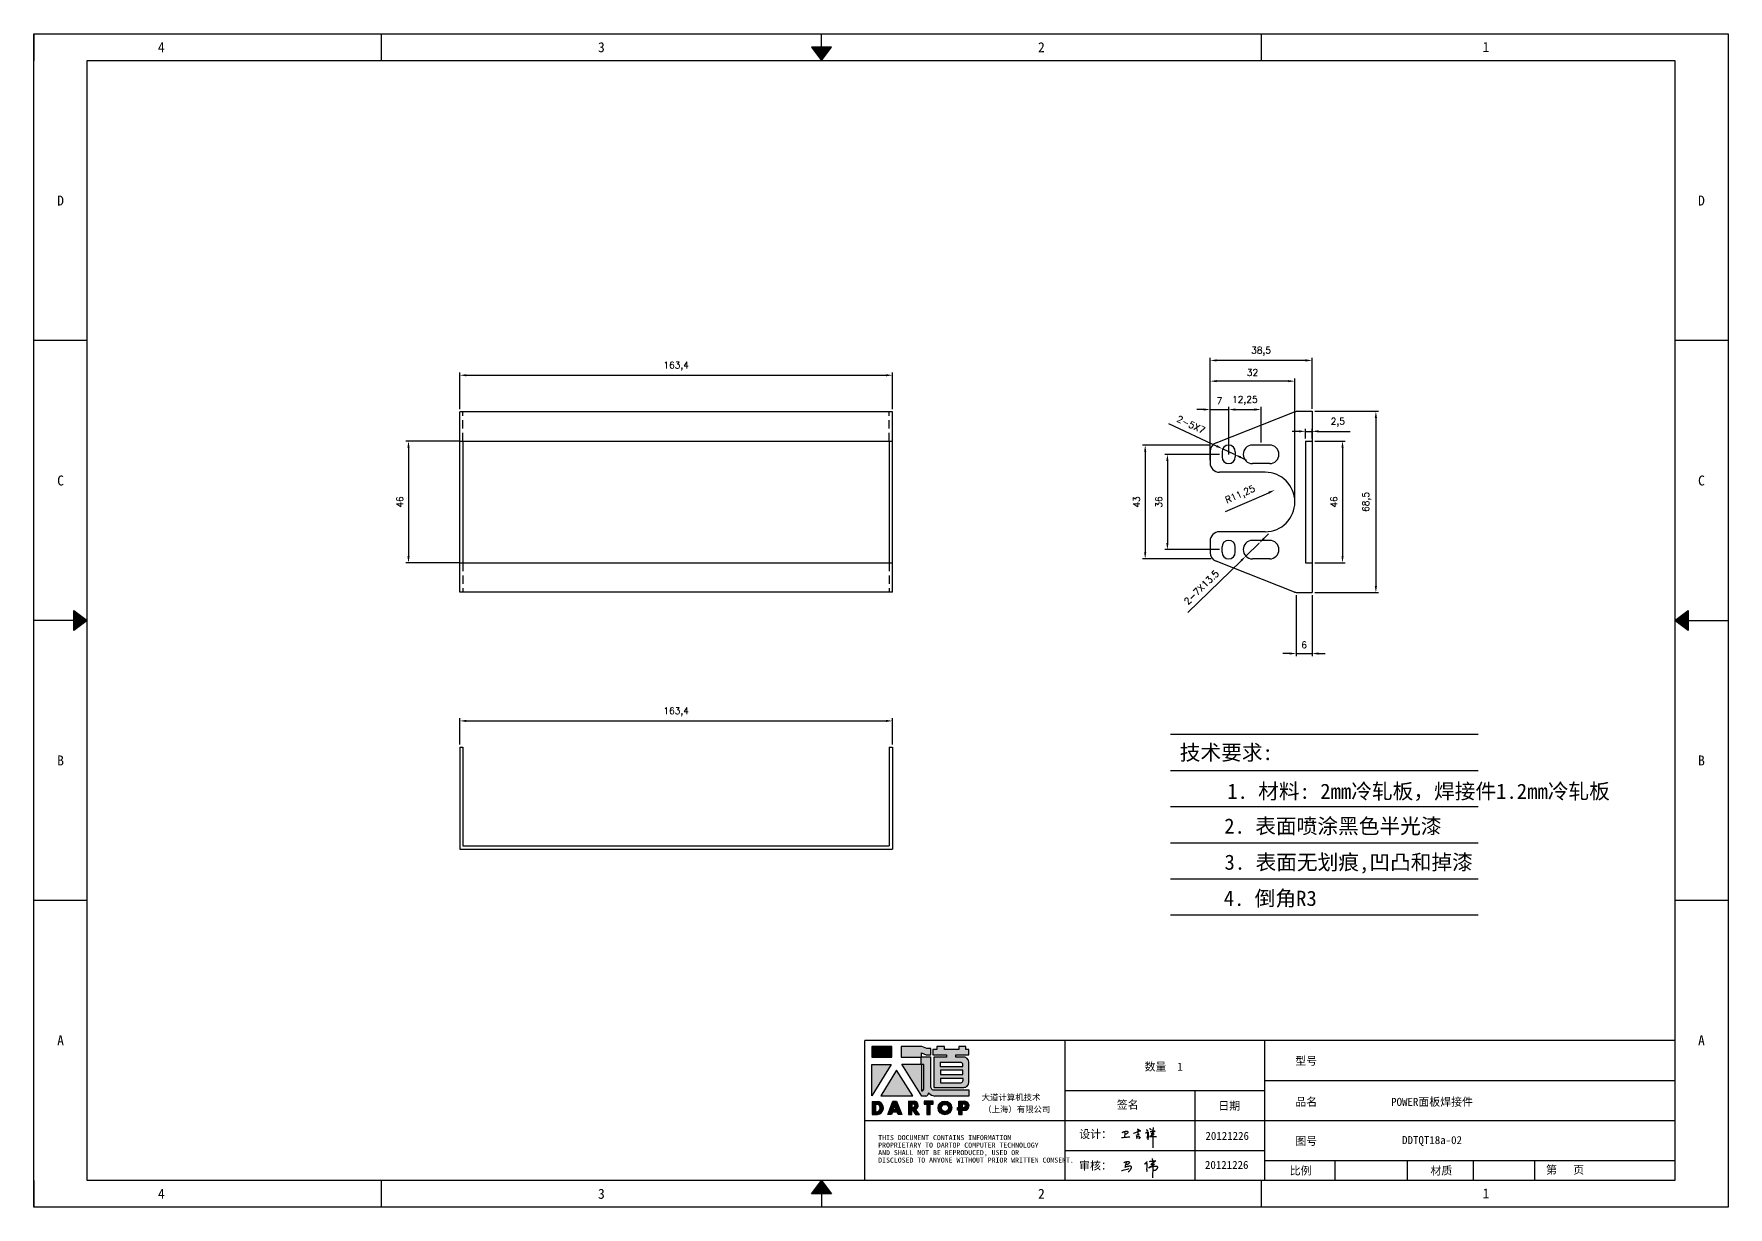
# Model space of a CAD drawing. Header units: millimetres. Extents: x 120943 to 145233, y 4425 to 40233.
# Drawn here: x 124026 to 124666, y 8527 to 8970 of the extents above; entities that cross this region are included whole.
import ezdxf
from ezdxf.enums import TextEntityAlignment as Align

# ---------------------------------------------------------------- set-up
doc = ezdxf.new("R2010")
doc.units = ezdxf.units.MM
doc.linetypes.add('DOT', pattern=[0.25, 0, -0.25])
doc.linetypes.add('HIDDEN2', pattern=[4.7625, 3.175, -1.5875])
for name, color, linetype in [('4', 7, 'Continuous'), ('hidden', 3, 'HIDDEN2'), ('print', 30, 'Continuous')]:
    doc.layers.add(name, color=color, linetype=linetype)
doc.layers.add('dim', color=2, linetype='Continuous', lineweight=9)
doc.styles.add('Dartop', font='SIMFANG.TTF')
doc.styles.add('HZ', font='SimSun.ttf')
doc.styles.add('hzHT', font='SIMHEI.TTF')
doc.styles.get("Standard").update_dxf_attribs({"font": 'txt', "bigfont": 'gbcbig.shx'})
doc.dimstyles.new('0.5small', dxfattribs={"dimtxt": 2.5, "dimasz": 2.5, "dimexe": 1, "dimexo": 1, "dimgap": 2, "dimtad": 1, "dimtxsty": 'Standard', "dimcen": 2.5, "dimadec": 0, "dimazin": 0, "dimtfac": 1, "dimtmove": 0, "dimatfit": 3, "dimfxl": 1, "dimarcsym": 0})

# ---------------------------------------------------------------- blocks, each defined once
blk = doc.blocks.new('*U326')
at = {"color": 254, "linetype": 'Continuous', "extrusion": (0, 0, -1)}
for points in [[(-17, 0.333), (-16.812, 0.25), (-17, 0.5)], [(-17, 0.333), (-17.188, 0.25), (-16.812, 0.25)], [(-17, 0.333), (-17, 0.5), (-17.188, 0.25)]]:
    blk.add_solid(points, dxfattribs=at)
blk = doc.blocks.new('*U327')
at = {"color": 254, "linetype": 'Continuous'}
for points in [[(17, 21.667), (17.188, 21.75), (16.812, 21.75)], [(17, 21.667), (16.812, 21.75), (17, 21.5)], [(17, 21.667), (17, 21.5), (17.188, 21.75)]]:
    blk.add_solid(points, dxfattribs=at)
blk = doc.blocks.new('*U324')
at = {"color": 254, "linetype": 'Continuous', "extrusion": (0, 0, -1)}
for points in [[(-0.833, 11), (-0.75, 10.812), (-0.75, 11.188)], [(-0.833, 11), (-0.75, 11.188), (-1, 11)], [(-0.833, 11), (-1, 11), (-0.75, 10.812)]]:
    blk.add_solid(points, dxfattribs=at)
blk = doc.blocks.new('dadao')
for p, q in [((48, 19.2), (44.9, 10.4)), ((44.9, 10.4), (51.2, 10.4)), ((51.2, 10.4), (48, 19.2))]:
    blk.add_line(p, q)
for points in [[(41.8, 121.6), (41.8, 143.7), (-0.4, 143.7), (-0.4, 121.6), (41.8, 121.6)], [(104.8, 122), (104.8, 130.3), (114.1, 126.3), (124.2, 126.3), (124.2, 139.6), (115.9, 139.6), (105.1, 143.9), (61.5, 143.9)], [(61.7, 144), (61.7, 121.3), (103.9, 121.3)], [(113.4, 38.7), (105.1, 38.7), (63, 106.5), (103.9, 106.5), (103.9, 120.9), (103.9, 121.3)], [(109.7, 53.6), (109.7, 106.2), (104.3, 106.2), (104.3, 50.4), (106.6, 50.4)], [(144.6, 94.4), (144.6, 84.8), (192, 84.8), (192, 94.1), (144.9, 94.1)], [(120.2, 45), (119.5, 45), (119.5, 44.6)], [(0, 28), (0, 0), (11.8, 0)], [(0.1, 28), (14, 28)], [(7.1, 21.8), (7.1, 6.1), (12, 6.1)], [(7.1, 21.8), (11.4, 21.8)], [(76.8, 28.2), (76.8, 0), (84.1, 0), (84.1, 11.1), (91.6, -0.1), (100.3, -0.1), (91.7, 11.1)], [(76.8, 28.2), (90.6, 28.2)], [(84, 22.7), (84, 15.3), (87.2, 15.3)], [(84, 22.7), (87.3, 22.7)], [(183.7, 0), (183.7, 9.6), (180.6, 9.6), (180.6, 14.9), (183.8, 14.9), (183.8, 28.1), (196.1, 28.1), (196.5, 28.1)], [(183.7, 0), (190.9, 0), (190.9, 9.6), (198.8, 9.6)], [(194.9, 22.3), (190.8, 22.3), (190.8, 15), (194.4, 15)]]:
    blk.add_lwpolyline(points)
blk.add_lwpolyline([(137.1, 144.2), (137.1, 137.9), (128.3, 137.9), (128.3, 126.5), (157.3, 126.5), (157.3, 121.5), (130.3, 121.5), (130.3, 57.5), (194.4, 57.5, 0.414214), (204.4, 67.5), (204.4, 111.3, 0.414214), (194.4, 121.3), (177.5, 121.3), (177.5, 126.3), (204.7, 126.3), (204.7, 137.7), (198.2, 137.7), (198.2, 143.9), (183.3, 143.9), (183.3, 138), (153, 138), (153, 144.2), (137.1, 144.2)], format="xyb", close=True)
for points in [[(104.8, 122), (123.4, 122), (123.4, 60, 0.414214), (131.4, 52), (204.8, 52), (204.8, 39.1), (131.7, 39.1)], [(144.3, 110.8), (144.3, 101.8), (192.3, 101.8), (192.3, 105.5, 0.414214), (187.3, 110.5), (144.3, 110.5)], [(144.6, 77), (144.6, 67.5), (187.6, 67.5, 0.414214), (192.6, 72.5), (192.6, 76.4), (144.6, 76.4)]]:
    blk.add_lwpolyline(points, format="xyb")
for points in [[(-0.3, 106.2), (40.4, 106.2), (-0.3, 39.7), (-0.3, 106.2)], [(51.7, 94.1), (18.4, 39.3), (86.2, 39.3)], [(43.8, 28.2), (51.8, 28.2), (62.6, -0.1), (55, -0.1), (53.2, 5), (42.9, 5), (41.1, 0), (33.6, 0)], [(110, 28.1), (110, 21.9), (116, 21.9), (116, -0.1), (123.2, -0.1), (123.2, 22), (129.2, 22), (129.2, 28.1), (110, 28.1)]]:
    blk.add_lwpolyline(points, close=True)
for radius in [14.5, 7.44]:
    blk.add_circle((154.2, 14.2), radius)
for centre, radius, start, end in [((99.2, 60.7), 12.6, 305.6399, 325.969), ((111.6, 46.7), 8.19, 282.9811, 347.6627), ((136, 61.7), 22.9, 226.7358, 259.3209), ((8.5, 13.9), 8.49, 294.2143, 69.7177), ((9.6, 14.2), 14.4, 278.6604, 72.3203), ((86.4, 19), 3.8, 282.527, 76.7196), ((88.6, 19.4), 8.95, 290.6073, 77.2124), ((193.7, 18.7), 3.8, 280.9891, 72.5513), ((195.7, 18.6), 9.51, 288.8959, 85.2442)]:
    blk.add_arc(centre, radius, start, end)
blk = doc.blocks.new('h')
for p, q in [((20768.1, -2360.9), (20773, -2359.1)), ((20769.5, -2366.9), (20769.8, -2370.6)), ((20769.8, -2370.6), (20770.9, -2378)), ((20770.9, -2378), (20771.5, -2370.6)), ((20772.4, -2369.3), (20774.9, -2367.8)), ((20773, -2359.1), (20784.1, -2355.2)), ((20773.3, -2331.8), (20775.3, -2338.7)), ((20789.1, -2340.9), (20773.5, -2331.9)), ((20775.3, -2338.7), (20775.6, -2351.2)), ((20775.6, -2351.2), (20775.5, -2357.3)), ((20782.2, -2369.2), (20780, -2377.1)), ((20780, -2377.1), (20788.3, -2371.3)), ((20780.1, -2366.4), (20780.8, -2366.4)), ((20781.9, -2367.4), (20782.2, -2369.2)), ((20845.7, -2343.5), (20848.4, -2353)), ((20848.9, -2370.3), (20847.9, -2424)), ((20848.4, -2353), (20848.9, -2370.3))]:
    blk.add_line(p, q)
for points in [[(20696.6, -2372.4, 0.002073), (20710.6, -2371.9, 0.016137), (20719.6, -2371.3, 0.008314), (20736.9, -2369.3)], [(20699.1, -2348.2, -0.029745), (20704.6, -2345.4, -0.046842), (20708.4, -2344.2, -0.00919), (20714.3, -2343, -0.018517), (20717.2, -2342.5, -0.037841), (20720.3, -2342.4, -0.039541), (20723.2, -2342.8, -0.149785), (20726, -2344.3, -0.204935), (20726.9, -2346.6, -0.074872), (20726.5, -2348.3, -0.061615), (20725.6, -2350.3, -0.034204), (20723.8, -2352.6, -0.045776), (20722.3, -2354.1, -0.054985), (20720.4, -2355.3, -0.036348), (20717.3, -2356.5, -0.067752), (20715.7, -2356.8, -0.043553), (20713.2, -2356.7)], [(20755, -2351.9, -0.024077), (20759.9, -2350.1, -0.013147), (20768.7, -2346.5, -0.00522), (20775.4, -2344.1, -0.018517), (20777.3, -2343.4, -0.008274), (20786.3, -2341, -0.039541), (20788.3, -2340.8, -0.079216), (20789.4, -2341, -0.204935)], [(20813.5, -2350.1, 0.007348), (20815.9, -2348.7, 0.008421), (20818, -2347.3, 0.009459), (20819.7, -2346.2, -0.016325), (20820.7, -2345.5, -0.173771), (20821.8, -2345.3, -0.085159), (20823.9, -2346, -0.125883), (20826, -2347.9, -0.160659), (20826.6, -2350.1, -0.010447), (20826.5, -2352.3, -0.008247), (20826.2, -2355.1, -0.002698), (20825.3, -2374, 0.001562), (20823.9, -2383.7, 0.016137)], [(20816.8, -2335, -0.053561), (20819.6, -2336.1, -0.075272), (20821.3, -2337.3, -0.005295), (20822.5, -2338.5, -0.009337), (20823.1, -2339.1, -0.026146), (20823.7, -2339.8, -0.016644), (20824.5, -2340.9)], [(20832.1, -2329.2, -0.053561), (20834.9, -2330.3, -0.075272), (20836.7, -2331.5, -0.005295), (20837.8, -2332.6, -0.009337), (20838.5, -2333.3, -0.026146), (20839, -2334, -0.016644), (20839.8, -2335.1)], [(20836, -2343.7, -0.02797), (20842.1, -2342.6, -0.048868), (20845.6, -2342.2, -0.00919), (20851.1, -2341.4, -0.018517), (20853.9, -2341.1, -0.037841), (20856.7, -2341.2, -0.039541), (20859.4, -2341.6, -0.018282), (20840.6, -2354.7, -0.000937)], [(20847.6, -2340.2, 0.021784), (20849.6, -2335.9, 0.028296), (20850.8, -2332.4, 0.008136), (20851.9, -2328.2, 0.028913), (20852.2, -2327, 0.08193), (20852.1, -2325.9, 0.075058), (20851.7, -2324.7, 0.275043)]]:
    blk.add_lwpolyline(points, format="xyb")
for points in [[(20711.3, -2343.5), (20711.3, -2343.5), (20711.5, -2355.8), (20710.7, -2368), (20710.6, -2371.9)], [(20821.5, -2350.6), (20822.4, -2359.2), (20822.2, -2364.9), (20821.7, -2369), (20821.3, -2376.3), (20823.6, -2368.5), (20827.2, -2366.3), (20829.5, -2366.3)], [(20840.6, -2354.7), (20850, -2354.7), (20855, -2354.3), (20845.9, -2361.1), (20840.5, -2364), (20833, -2367.5), (20863.2, -2367.4), (20865.9, -2367.3)]]:
    blk.add_lwpolyline(points)
for centre, radius, start, end in [((20773.7, -2371.2), 2.3, 121.9907, 163.60158), ((20787.5, -2406), 40.3, 100.61827, 108.24823), ((20780.8, -2367.6), 1.15, 9.4675, 90)]:
    blk.add_arc(centre, radius, start, end)
blk = doc.blocks.new('*U325')
at = {"color": 254, "linetype": 'Continuous', "extrusion": (0, 0, -1)}
for points in [[(-33.167, 11), (-33, 11), (-33.25, 11.188)], [(-33.167, 11), (-33.25, 11.188), (-33.25, 10.812)], [(-33.167, 11), (-33.25, 10.812), (-33, 11)]]:
    blk.add_solid(points, dxfattribs=at)
blk = doc.blocks.new('*D435')
at = {"layer": 'Defpoints', "color": 0}
for p in [(124470.5, 8846.91), (124509, 8827.68), (124470.5, 8812.55)]:
    blk.add_point(p, dxfattribs=at)
at = {"layer": 'dim', "color": 0, "lineweight": -2}
for p, q in [((124470.5, 8813.55), (124470.5, 8847.91)), ((124506.5, 8846.91), (124473, 8846.91)), ((124509, 8828.68), (124509, 8847.91))]:
    blk.add_line(p, q, dxfattribs=at)
at = {"layer": 'dim', "color": 0}
for points in [[(124473, 8847.32), (124473, 8846.49), (124470.5, 8846.91)], [(124506.5, 8847.32), (124506.5, 8846.49), (124509, 8846.91)]]:
    blk.add_solid(points, dxfattribs=at)
at = {"layer": 'dim', "color": 0, "insert": (124489.75, 8850.37), "char_height": 2.5, "attachment_point": 5}
blk.add_mtext('38,5', dxfattribs=at)
blk = doc.blocks.new('*D436')
at = {"layer": 'Defpoints', "color": 0}
for p in [(124509, 8827.68), (124509, 8759.18), (124533.1, 8759.18)]:
    blk.add_point(p, dxfattribs=at)
at = {"layer": 'dim', "color": 0, "lineweight": -2}
for p, q in [((124510, 8827.68), (124534.1, 8827.68)), ((124533.1, 8825.18), (124533.1, 8761.68)), ((124510, 8759.18), (124534.1, 8759.18))]:
    blk.add_line(p, q, dxfattribs=at)
at = {"layer": 'dim', "color": 0}
for points in [[(124532.68, 8825.18), (124533.51, 8825.18), (124533.1, 8827.68)], [(124532.68, 8761.68), (124533.51, 8761.68), (124533.1, 8759.18)]]:
    blk.add_solid(points, dxfattribs=at)
at = {"layer": 'dim', "color": 0, "insert": (124529.64, 8793.43), "char_height": 2.5, "attachment_point": 5, "rotation": 90}
blk.add_mtext('68,5', dxfattribs=at)
blk = doc.blocks.new('*D332')
at = {"layer": 'Defpoints', "color": 0}
for p in [(124503, 8759.24), (124509, 8759.18), (124509, 8736.18)]:
    blk.add_point(p, dxfattribs=at)
at = {"layer": 'dim', "color": 0, "lineweight": -2}
for p, q in [((124503, 8758.24), (124503, 8735.18)), ((124509, 8758.18), (124509, 8735.18)), ((124500.5, 8736.18), (124498, 8736.18)), ((124503, 8736.18), (124509, 8736.18)), ((124511.5, 8736.18), (124514, 8736.18))]:
    blk.add_line(p, q, dxfattribs=at)
at = {"layer": 'dim', "color": 0}
for points in [[(124500.5, 8736.6), (124500.5, 8735.77), (124503, 8736.18)], [(124511.5, 8736.6), (124511.5, 8735.77), (124509, 8736.18)]]:
    blk.add_solid(points, dxfattribs=at)
at = {"layer": 'dim', "color": 0, "insert": (124506, 8739.43), "char_height": 2.5, "attachment_point": 5}
blk.add_mtext('6', dxfattribs=at)
blk = doc.blocks.new('*D349')
at = {"layer": 'Defpoints', "color": 0}
for p in [(124509, 8820.12), (124506.5, 8816.43), (124509, 8816.43)]:
    blk.add_point(p, dxfattribs=at)
at = {"layer": 'dim', "color": 0, "lineweight": -2}
for p, q in [((124504, 8820.12), (124501.5, 8820.12)), ((124506.5, 8817.43), (124506.5, 8821.12)), ((124506.5, 8820.12), (124509, 8820.12)), ((124509, 8817.43), (124509, 8821.12)), ((124511.5, 8820.12), (124523.42, 8820.12))]:
    blk.add_line(p, q, dxfattribs=at)
at = {"layer": 'dim', "color": 0}
for points in [[(124504, 8820.53), (124504, 8819.7), (124506.5, 8820.12)], [(124511.5, 8820.53), (124511.5, 8819.7), (124509, 8820.12)]]:
    blk.add_solid(points, dxfattribs=at)
at = {"layer": 'dim', "color": 0, "insert": (124518.71, 8823.57), "char_height": 2.5, "attachment_point": 5}
blk.add_mtext('2,5', dxfattribs=at)
blk = doc.blocks.new('*D350')
at = {"layer": 'Defpoints', "color": 0}
for p in [(124509, 8816.43), (124509, 8770.43), (124520.51, 8770.43)]:
    blk.add_point(p, dxfattribs=at)
at = {"layer": 'dim', "color": 0, "lineweight": -2}
for p, q in [((124510, 8816.43), (124521.51, 8816.43)), ((124520.51, 8813.93), (124520.51, 8772.93)), ((124510, 8770.43), (124521.51, 8770.43))]:
    blk.add_line(p, q, dxfattribs=at)
at = {"layer": 'dim', "color": 0}
for points in [[(124520.09, 8813.93), (124520.92, 8813.93), (124520.51, 8816.43)], [(124520.09, 8772.93), (124520.92, 8772.93), (124520.51, 8770.43)]]:
    blk.add_solid(points, dxfattribs=at)
at = {"layer": 'dim', "color": 0, "insert": (124517.26, 8793.43), "char_height": 2.5, "attachment_point": 5, "rotation": 90}
blk.add_mtext('46', dxfattribs=at)
blk = doc.blocks.new('*D351')
at = {"layer": 'Defpoints', "color": 0}
for p in [(124470.5, 8839.07), (124470.5, 8808.18), (124502.5, 8793.43)]:
    blk.add_point(p, dxfattribs=at)
at = {"layer": 'dim', "color": 0, "lineweight": -2}
for p, q in [((124470.5, 8809.18), (124470.5, 8840.07)), ((124500, 8839.07), (124473, 8839.07)), ((124502.5, 8794.43), (124502.5, 8840.07))]:
    blk.add_line(p, q, dxfattribs=at)
at = {"layer": 'dim', "color": 0}
for points in [[(124473, 8839.49), (124473, 8838.66), (124470.5, 8839.07)], [(124500, 8839.49), (124500, 8838.66), (124502.5, 8839.07)]]:
    blk.add_solid(points, dxfattribs=at)
at = {"layer": 'dim', "color": 0, "insert": (124486.5, 8842.32), "char_height": 2.5, "attachment_point": 5}
blk.add_mtext('32', dxfattribs=at)
blk = doc.blocks.new('*D333')
at = {"layer": 'Defpoints', "color": 0}
for p in [(124484.59, 8793.43), (124494.9, 8797.94)]:
    blk.add_point(p, dxfattribs=at)
at = {"layer": 'dim', "color": 0, "lineweight": -2}
blk.add_line((124476.34, 8789.83), (124492.61, 8796.94), dxfattribs=at)
at = {"layer": 'dim', "color": 0}
blk.add_solid([(124492.44, 8797.32), (124492.77, 8796.55), (124494.9, 8797.94)], dxfattribs=at)
at = {"layer": 'dim', "color": 0, "insert": (124481.95, 8796.05), "char_height": 2.5, "attachment_point": 5, "rotation": 23.61046}
blk.add_mtext('R11,25', dxfattribs=at)
blk = doc.blocks.new('*D352')
at = {"layer": 'Defpoints', "color": 0}
for p in [(124475, 8811.43), (124454.36, 8775.43), (124475, 8775.43)]:
    blk.add_point(p, dxfattribs=at)
at = {"layer": 'dim', "color": 0, "lineweight": -2}
for p, q in [((124474, 8811.43), (124453.36, 8811.43)), ((124454.36, 8808.93), (124454.36, 8777.93)), ((124474, 8775.43), (124453.36, 8775.43))]:
    blk.add_line(p, q, dxfattribs=at)
at = {"layer": 'dim', "color": 0}
for points in [[(124453.94, 8808.93), (124454.77, 8808.93), (124454.36, 8811.43)], [(124453.94, 8777.93), (124454.77, 8777.93), (124454.36, 8775.43)]]:
    blk.add_solid(points, dxfattribs=at)
at = {"layer": 'dim', "color": 0, "insert": (124451.11, 8793.43), "char_height": 2.5, "attachment_point": 5, "rotation": 90}
blk.add_mtext('36', dxfattribs=at)
blk = doc.blocks.new('*D353')
at = {"layer": 'Defpoints', "color": 0}
for p in [(124477.5, 8828.35), (124470.5, 8812.55), (124477.5, 8810.43)]:
    blk.add_point(p, dxfattribs=at)
at = {"layer": 'dim', "color": 0, "lineweight": -2}
for p, q in [((124468, 8828.35), (124465.5, 8828.35)), ((124470.5, 8813.55), (124470.5, 8829.35)), ((124470.5, 8828.35), (124477.5, 8828.35)), ((124477.5, 8811.43), (124477.5, 8829.35)), ((124480, 8828.35), (124482.5, 8828.35))]:
    blk.add_line(p, q, dxfattribs=at)
at = {"layer": 'dim', "color": 0}
for points in [[(124468, 8828.77), (124468, 8827.94), (124470.5, 8828.35)], [(124480, 8828.77), (124480, 8827.94), (124477.5, 8828.35)]]:
    blk.add_solid(points, dxfattribs=at)
at = {"layer": 'dim', "color": 0, "insert": (124474, 8831.6), "char_height": 2.5, "attachment_point": 5}
blk.add_mtext('7', dxfattribs=at)
blk = doc.blocks.new('*D354')
at = {"layer": 'Defpoints', "color": 0}
for p in [(124489.75, 8828.35), (124477.5, 8811.43), (124489.75, 8814.93)]:
    blk.add_point(p, dxfattribs=at)
at = {"layer": 'dim', "color": 0, "lineweight": -2}
for p, q in [((124477.5, 8812.43), (124477.5, 8829.35)), ((124480, 8828.35), (124487.25, 8828.35)), ((124489.75, 8815.93), (124489.75, 8829.35))]:
    blk.add_line(p, q, dxfattribs=at)
at = {"layer": 'dim', "color": 0}
for points in [[(124480, 8828.77), (124480, 8827.94), (124477.5, 8828.35)], [(124487.25, 8828.77), (124487.25, 8827.94), (124489.75, 8828.35)]]:
    blk.add_solid(points, dxfattribs=at)
at = {"layer": 'dim', "color": 0, "insert": (124483.62, 8831.81), "char_height": 2.5, "attachment_point": 5}
blk.add_mtext('12,25', dxfattribs=at)
blk = doc.blocks.new('*D334')
at = {"layer": 'Defpoints', "color": 0}
for p in [(124471.11, 8814.93), (124445.98, 8771.93), (124471.94, 8771.93)]:
    blk.add_point(p, dxfattribs=at)
at = {"layer": 'dim', "color": 0, "lineweight": -2}
for p, q in [((124470.11, 8814.93), (124444.98, 8814.93)), ((124445.98, 8812.43), (124445.98, 8774.43)), ((124470.94, 8771.93), (124444.98, 8771.93))]:
    blk.add_line(p, q, dxfattribs=at)
at = {"layer": 'dim', "color": 0}
for points in [[(124445.56, 8812.43), (124446.39, 8812.43), (124445.98, 8814.93)], [(124445.56, 8774.43), (124446.39, 8774.43), (124445.98, 8771.93)]]:
    blk.add_solid(points, dxfattribs=at)
at = {"layer": 'dim', "color": 0, "insert": (124442.73, 8793.43), "char_height": 2.5, "attachment_point": 5, "rotation": 90}
blk.add_mtext('43', dxfattribs=at)
blk = doc.blocks.new('*D355')
at = {"layer": 'Defpoints', "color": 0}
for p in [(124475.23, 8813.49), (124479.76, 8811.37)]:
    blk.add_point(p, dxfattribs=at)
at = {"layer": 'dim', "color": 0, "lineweight": -2}
for p, q in [((124454.81, 8823.02), (124472.97, 8814.55)), ((124479.76, 8811.37), (124475.23, 8813.49)), ((124482.03, 8810.32), (124484.29, 8809.26))]:
    blk.add_line(p, q, dxfattribs=at)
at = {"layer": 'dim', "color": 0}
for points in [[(124473.14, 8814.92), (124472.79, 8814.17), (124475.23, 8813.49)], [(124482.21, 8810.69), (124481.85, 8809.94), (124479.76, 8811.37)]]:
    blk.add_solid(points, dxfattribs=at)
at = {"layer": 'dim', "color": 0, "insert": (124463.28, 8822.66), "char_height": 2.5, "attachment_point": 5, "rotation": 334.97465}
blk.add_mtext('2-5X7', dxfattribs=at)
blk = doc.blocks.new('*D356')
at = {"layer": 'Defpoints', "color": 0}
for p in [(124483.99, 8772.99), (124489.01, 8777.87)]:
    blk.add_point(p, dxfattribs=at)
at = {"layer": 'dim', "color": 0, "lineweight": -2}
for p, q in [((124490.8, 8779.62), (124492.59, 8781.36)), ((124489.01, 8777.87), (124483.99, 8772.99)), ((124462.08, 8751.64), (124482.2, 8771.25))]:
    blk.add_line(p, q, dxfattribs=at)
at = {"layer": 'dim', "color": 0}
for points in [[(124490.51, 8779.92), (124491.09, 8779.32), (124489.01, 8777.87)], [(124481.91, 8771.54), (124482.49, 8770.95), (124483.99, 8772.99)]]:
    blk.add_solid(points, dxfattribs=at)
at = {"layer": 'dim', "color": 0, "insert": (124467.21, 8761.18), "char_height": 2.5, "attachment_point": 5, "rotation": 44.25084}
blk.add_mtext('2-7X13.5', dxfattribs=at)
blk = doc.blocks.new('*D357')
at = {"layer": 'Defpoints', "color": 0}
for p in [(124350.52, 8710.74), (124187.12, 8700.83), (124350.52, 8700.83)]:
    blk.add_point(p, dxfattribs=at)
at = {"layer": 'dim', "color": 0, "lineweight": -2}
for p, q in [((124187.12, 8701.83), (124187.12, 8711.74)), ((124189.62, 8710.74), (124348.02, 8710.74)), ((124350.52, 8701.83), (124350.52, 8711.74))]:
    blk.add_line(p, q, dxfattribs=at)
at = {"layer": 'dim', "color": 0}
for points in [[(124189.62, 8711.16), (124189.62, 8710.32), (124187.12, 8710.74)], [(124348.02, 8711.16), (124348.02, 8710.32), (124350.52, 8710.74)]]:
    blk.add_solid(points, dxfattribs=at)
at = {"layer": 'dim', "color": 0, "insert": (124268.82, 8714.2), "char_height": 2.5, "attachment_point": 5}
blk.add_mtext('163,4', dxfattribs=at)
blk = doc.blocks.new('*D358')
at = {"layer": 'Defpoints', "color": 0}
for p in [(124188.32, 8816.43), (124167.74, 8770.43), (124188.32, 8770.43)]:
    blk.add_point(p, dxfattribs=at)
at = {"layer": 'dim', "color": 0, "lineweight": -2}
for p, q in [((124187.32, 8816.43), (124166.74, 8816.43)), ((124167.74, 8813.93), (124167.74, 8772.93)), ((124187.32, 8770.43), (124166.74, 8770.43))]:
    blk.add_line(p, q, dxfattribs=at)
at = {"layer": 'dim', "color": 0}
for points in [[(124167.32, 8813.93), (124168.16, 8813.93), (124167.74, 8816.43)], [(124167.32, 8772.93), (124168.16, 8772.93), (124167.74, 8770.43)]]:
    blk.add_solid(points, dxfattribs=at)
at = {"layer": 'dim', "color": 0, "insert": (124164.49, 8793.43), "char_height": 2.5, "attachment_point": 5, "rotation": 90}
blk.add_mtext('46', dxfattribs=at)
blk = doc.blocks.new('*D359')
at = {"layer": 'Defpoints', "color": 0}
for p in [(124350.52, 8841.31), (124187.12, 8827.44), (124350.52, 8827.44)]:
    blk.add_point(p, dxfattribs=at)
at = {"layer": 'dim', "color": 0, "lineweight": -2}
for p, q in [((124187.12, 8828.44), (124187.12, 8842.31)), ((124189.62, 8841.31), (124348.02, 8841.31)), ((124350.52, 8828.44), (124350.52, 8842.31))]:
    blk.add_line(p, q, dxfattribs=at)
at = {"layer": 'dim', "color": 0}
for points in [[(124189.62, 8841.72), (124189.62, 8840.89), (124187.12, 8841.31)], [(124348.02, 8841.72), (124348.02, 8840.89), (124350.52, 8841.31)]]:
    blk.add_solid(points, dxfattribs=at)
at = {"layer": 'dim', "color": 0, "insert": (124268.82, 8844.77), "char_height": 2.5, "attachment_point": 5}
blk.add_mtext('163,4', dxfattribs=at)

msp = doc.modelspace()

# ---------------------------------------------------------------- hatches: boundary and pattern name
for points in [[(124350.286, 8587.693), (124342.752, 8587.693), (124342.752, 8583.757), (124350.286, 8583.757)], [(124350.044, 8581.003), (124342.773, 8581.003), (124342.773, 8569.132)], [(124352.059, 8578.849), (124346.115, 8569.053), (124358.218, 8569.053)], [(124365.903, 8567.048), (124362.464, 8567.048), (124362.464, 8565.957), (124363.537, 8565.957), (124363.537, 8562.025), (124364.822, 8562.025), (124364.822, 8565.959), (124365.903, 8565.959)]]:
    msp.add_hatch(color=0).paths.add_polyline_path(points)
h = msp.add_hatch(color=0)
h.paths.add_polyline_path([(124361.545, 8585.301), (124363.207, 8584.583), (124365.005, 8584.583), (124365.005, 8586.962), (124363.522, 8586.962), (124361.59, 8587.725), (124353.846, 8587.725), (124353.846, 8583.701), (124361.38, 8583.701), (124361.38, 8583.62), (124361.38, 8581.048), (124354.074, 8581.048), (124361.589, 8568.954), (124363.077, 8568.954, 0.2793748), (124364.163, 8570.011), (124364.163, 8570.066), (124364.295, 8570.066, 0.1431454), (124366.343, 8569.024), (124379.402, 8569.024), (124379.402, 8571.317), (124366.288, 8571.317, -0.4142136), (124364.859, 8572.746), (124364.859, 8583.828), (124361.545, 8583.828)])
h.paths.add_polyline_path([(124361.456, 8580.997), (124362.414, 8580.997), (124362.414, 8571.61, -0.0889357), (124361.859, 8571.039), (124361.453, 8571.039)], flags=16)
h = msp.add_hatch(color=0)
h.paths.add_polyline_path([(124379.379, 8586.629), (124378.217, 8586.629), (124378.217, 8587.734), (124375.562, 8587.734), (124375.562, 8586.684), (124370.14, 8586.684), (124370.14, 8587.789), (124367.3, 8587.789), (124367.3, 8586.664), (124365.731, 8586.664), (124365.731, 8584.626), (124370.909, 8584.626), (124370.909, 8583.725), (124366.084, 8583.725), (124366.084, 8572.315), (124377.538, 8572.315, 0.4142136), (124379.324, 8574.1), (124379.324, 8581.914, 0.4142136), (124377.538, 8583.7), (124374.511, 8583.7), (124374.511, 8584.584), (124379.379, 8584.584)])
h.paths.add_polyline_path([(124376.274, 8581.765, -0.4142136), (124377.166, 8580.873), (124377.166, 8580.218), (124368.591, 8580.218), (124368.591, 8581.765)], flags=16)
h.paths.add_polyline_path([(124377.111, 8578.836), (124377.111, 8577.178), (124368.646, 8577.178), (124368.646, 8578.836)], flags=16)
h.paths.add_polyline_path([(124377.221, 8575.686), (124377.221, 8574.976, -0.4142136), (124376.329, 8574.083), (124368.646, 8574.083), (124368.646, 8575.686)], flags=16)
h = msp.add_hatch(color=0)
h.paths.add_polyline_path([(124345.32, 8567.03), (124342.826, 8567.03), (124342.826, 8562.039), (124344.927, 8562.039, 0.7930159)])
h.paths.add_polyline_path([(124344.964, 8563.132), (124344.092, 8563.132), (124344.092, 8565.937), (124344.868, 8565.937, -0.6713609)], flags=16)
h = msp.add_hatch(color=0)
h.paths.add_polyline_path([(124352.078, 8567.071), (124350.654, 8567.071), (124348.824, 8562.034), (124350.172, 8562.034), (124350.489, 8562.927), (124352.316, 8562.927), (124352.64, 8562.023), (124354, 8562.023)])
h.paths.add_polyline_path([(124351.967, 8563.889), (124350.835, 8563.889), (124351.391, 8565.472)], flags=16)
h = msp.add_hatch(color=0)
h.paths.add_polyline_path([(124358.997, 8567.068), (124356.544, 8567.068), (124356.544, 8562.031), (124357.84, 8562.031), (124357.84, 8564.028), (124359.173, 8562.013), (124360.74, 8562.013), (124359.206, 8564.015, 0.7440549)])
h.paths.add_polyline_path([(124357.829, 8564.773), (124357.829, 8566.096), (124358.408, 8566.096, -0.796809), (124358.399, 8564.773)], flags=16)
h = msp.add_hatch(color=0)
h.paths.add_polyline_path([(124367.773, 8564.568, 1), (124372.945, 8564.568, 1)])
h.paths.add_polyline_path([(124371.687, 8564.568, -1), (124369.03, 8564.568, -1)], flags=16)
h = msp.add_hatch(color=0)
h.paths.add_polyline_path([(124377.905, 8567.056), (124377.831, 8567.056), (124375.644, 8567.056), (124375.644, 8564.705), (124375.063, 8564.705), (124375.063, 8563.751), (124375.634, 8563.751), (124375.634, 8562.04), (124376.911, 8562.04), (124376.911, 8563.758), (124378.314, 8563.758, 0.8123038)])
h.paths.add_polyline_path([(124376.892, 8564.712), (124376.892, 8566.027), (124377.619, 8566.027, -0.7782134), (124377.544, 8564.712)], flags=16)

# ---------------------------------------------------------------- linework, layer by layer
at = {"color": 0, "linetype": 'DOT'}
for p, q in [((124026.262, 8970.251), (124656.055, 8970.251)), ((124026.262, 8537.154), (124026.262, 8960.179)), ((124656.055, 8527.082), (124026.262, 8527.082))]:
    msp.add_line(p, q, dxfattribs=at)
at = {"color": 0}
for p, q in [((124026.262, 8970.251), (124026.262, 8960.179)), ((124157.49, 8960.179), (124157.49, 8970.251)), ((124323.679, 8965.215), (124323.679, 8970.251)), ((124489.867, 8960.179), (124489.867, 8970.251)), ((124046.406, 8537.154), (124046.406, 8960.179)), ((124046.406, 8960.179), (124645.983, 8960.179)), ((124645.983, 8960.179), (124645.983, 8537.154)), ((124046.406, 8854.423), (124026.262, 8854.423)), ((124666.127, 8854.423), (124645.983, 8854.423)), ((124041.37, 8748.666), (124026.262, 8748.666)), ((124651.019, 8748.666), (124666.127, 8748.666)), ((124046.406, 8642.91), (124026.262, 8642.91)), ((124666.127, 8642.91), (124645.983, 8642.91)), ((124645.983, 8590.032), (124340.046, 8590.032)), ((124340.046, 8537.154), (124340.046, 8590.032)), ((124415.586, 8590.032), (124415.586, 8537.154)), ((124491.126, 8537.154), (124491.126, 8590.032)), ((124491.126, 8574.924), (124645.983, 8574.924)), ((124415.586, 8571.147), (124491.126, 8571.147)), ((124464.687, 8571.147), (124464.687, 8537.154)), ((124340.046, 8559.816), (124415.586, 8559.816)), ((124415.586, 8559.816), (124645.983, 8559.816)), ((124415.586, 8548.485), (124491.126, 8548.485)), ((124491.126, 8544.708), (124645.983, 8544.708)), ((124517.703, 8537.154), (124517.703, 8544.708)), ((124545.092, 8537.154), (124545.092, 8544.708)), ((124569.991, 8537.154), (124569.991, 8544.708)), ((124593.105, 8537.154), (124593.105, 8544.708)), ((124026.262, 8537.154), (124026.262, 8527.082)), ((124645.983, 8537.154), (124046.406, 8537.154)), ((124157.49, 8527.082), (124157.49, 8537.154)), ((124489.867, 8527.082), (124489.867, 8537.154)), ((124323.679, 8532.118), (124323.679, 8527.082))]:
    msp.add_line(p, q, dxfattribs=at)
for p, q in [((124350.52, 8827.44), (124187.12, 8827.44)), ((124187.12, 8759.424), (124187.12, 8827.44)), ((124350.52, 8759.424), (124350.52, 8827.44)), ((124472.721, 8815.804), (124502.383, 8827.44)), ((124503.661, 8827.682), (124508.999, 8827.682)), ((124508.999, 8827.682), (124508.999, 8759.182)), ((124187.12, 8816.432), (124350.52, 8816.432)), ((124188.32, 8816.432), (124188.32, 8770.432)), ((124349.32, 8816.432), (124349.32, 8770.432)), ((124470.499, 8812.545), (124470.499, 8808.182)), ((124474.999, 8812.432), (124474.999, 8810.432)), ((124479.999, 8812.432), (124479.999, 8810.432)), ((124492.999, 8814.932), (124486.499, 8814.932)), ((124506.499, 8816.432), (124506.499, 8770.432)), ((124506.499, 8816.432), (124508.999, 8816.432)), ((124491.249, 8804.682), (124473.999, 8804.682)), ((124492.999, 8807.932), (124486.499, 8807.932)), ((124491.249, 8782.182), (124473.999, 8782.182)), ((124470.499, 8778.682), (124470.499, 8774.319)), ((124474.999, 8774.432), (124474.999, 8776.432)), ((124479.999, 8774.432), (124479.999, 8776.432)), ((124492.999, 8778.932), (124486.499, 8778.932)), ((124187.12, 8770.432), (124350.52, 8770.432)), ((124502.383, 8759.424), (124472.721, 8771.06)), ((124492.999, 8771.932), (124486.499, 8771.932)), ((124506.499, 8770.432), (124508.999, 8770.432)), ((124350.52, 8759.424), (124187.12, 8759.424)), ((124503.661, 8759.182), (124508.999, 8759.182)), ((124187.12, 8700.829), (124188.32, 8700.829)), ((124187.12, 8700.829), (124187.12, 8662.329)), ((124188.32, 8700.829), (124188.32, 8663.529)), ((124349.32, 8700.829), (124350.52, 8700.829)), ((124349.32, 8700.829), (124349.32, 8663.529)), ((124350.52, 8700.829), (124350.52, 8662.329)), ((124187.12, 8662.329), (124350.52, 8662.329)), ((124188.32, 8663.529), (124349.32, 8663.529)), ((124448.027, 8542.321), (124447.285, 8541.919)), ((124448.561, 8542.606), (124448.027, 8542.321)), ((124448.058, 8543.207), (124449.001, 8543.207)), ((124449.505, 8543.253), (124448.561, 8542.606)), ((124448.595, 8545.447), (124448.812, 8543.636)), ((124448.847, 8542.3), (124448.767, 8538.14)), ((124448.812, 8543.636), (124448.847, 8542.3)), ((124449.001, 8543.207), (124449.505, 8543.253))]:
    msp.add_line(p, q)
for points in [[(124323.679, 8960.179), (124327.456, 8965.215), (124319.902, 8965.215), (124323.679, 8960.179)], [(124046.406, 8748.666), (124041.37, 8744.889), (124041.37, 8752.443), (124046.406, 8748.666)], [(124645.983, 8748.666), (124651.019, 8752.443), (124651.019, 8744.889), (124645.983, 8748.666)], [(124323.679, 8537.154), (124327.456, 8532.118), (124319.902, 8532.118), (124323.679, 8537.154)]]:
    msp.add_lwpolyline(points, close=True, dxfattribs=at)
for points in [[(124437.851, 8543.86, -0.029745), (124438.283, 8544.076, -0.0468422), (124438.576, 8544.17, -0.0091902), (124439.032, 8544.262, -0.0185172), (124439.261, 8544.296, -0.0378406), (124439.497, 8544.303, -0.0395413), (124439.721, 8544.275, -0.1497852), (124439.94, 8544.156, -0.2049352), (124440.007, 8543.982, -0.0748717), (124439.982, 8543.845, -0.0616146), (124439.907, 8543.694, -0.0342039), (124439.772, 8543.515, -0.0457759), (124439.651, 8543.4, -0.054985), (124439.505, 8543.308, -0.0363479), (124439.262, 8543.212, -0.0677521), (124439.141, 8543.191, -0.0435534), (124438.95, 8543.201)], [(124447.285, 8541.919, -0.029745), (124447.958, 8542.257, -0.0468422), (124448.414, 8542.403, -0.0091902), (124449.126, 8542.547, -0.0185172), (124449.483, 8542.599, -0.0378406), (124449.851, 8542.61, -0.0395413), (124450.201, 8542.567, -0.1497852), (124450.543, 8542.38, -0.2049352), (124450.647, 8542.11, -0.0748717), (124450.608, 8541.896, -0.0616146), (124450.491, 8541.66, -0.0342039), (124450.281, 8541.382, -0.0457759), (124450.092, 8541.202, -0.054985), (124449.864, 8541.058, -0.0363479), (124449.486, 8540.908, -0.0677521), (124449.297, 8540.875, -0.0435534), (124448.999, 8540.891)], [(124447.594, 8544.32, -0.0279703), (124448.204, 8544.433, -0.0488679), (124448.558, 8544.471, -0.0091902), (124449.114, 8544.553, -0.0185172), (124449.392, 8544.579, -0.0378406), (124449.677, 8544.573, -0.0395413), (124449.946, 8544.525, -0.0182819), (124448.058, 8543.207, -0.0009369)]]:
    msp.add_lwpolyline(points, format="xyb")
msp.add_lwpolyline([(124438.803, 8544.218), (124438.803, 8544.218), (124438.659, 8543.333), (124438.421, 8542.501), (124438.266, 8541.991)])
for centre, radius, start, end in [((124503.661, 8824.182), 3.5, 90, 111.420459), ((124503.661, 8824.182), 3.5, 90, 111.420459), ((124473.999, 8812.545), 3.5, 111.420459, 180), ((124477.499, 8812.432), 2.5, 90, 180), ((124477.499, 8812.432), 2.5, 0, 90), ((124486.499, 8811.432), 3.5, 90, 180), ((124486.499, 8811.432), 3.5, 180, 270), ((124492.999, 8811.432), 3.5, 0, 90), ((124492.999, 8811.432), 3.5, 270, 0), ((124473.999, 8808.182), 3.5, 180, 270), ((124477.499, 8810.432), 2.5, 180, 270), ((124477.499, 8810.432), 2.5, 270, 0), ((124491.249, 8793.432), 11.25, 270, 90), ((124473.999, 8778.682), 3.5, 90, 180), ((124473.999, 8774.319), 3.5, 180, 248.579541), ((124477.499, 8776.432), 2.5, 90, 180), ((124477.499, 8774.432), 2.5, 180, 270), ((124477.499, 8776.432), 2.5, 0, 90), ((124477.499, 8774.432), 2.5, 270, 0), ((124486.499, 8775.432), 3.5, 90, 180), ((124486.499, 8775.432), 3.5, 180, 270), ((124492.999, 8775.432), 3.5, 0, 90), ((124492.999, 8775.432), 3.5, 270, 0), ((124503.661, 8762.682), 3.5, 248.579541, 270), ((124440.705, 8537.769), 4.876, 113.202449, 120.017497), ((124439.561, 8540.438), 1.971, 102.47486, 113.202449), ((124442.417, 8527.527), 15.195, 100.36867, 102.47486), ((124440.356, 8538.79), 3.745, 96.125337, 100.36867), ((124440.157, 8540.649), 1.875, 87.457037, 96.125337), ((124440.164, 8540.807), 1.717, 78.399567, 87.457037), ((124440.406, 8541.988), 0.511, 44.324655, 78.399567), ((124440.569, 8542.147), 0.284, 357.998393, 44.324655), ((124442.063, 8549.851), 7.458, 299.265464, 300.9495), ((124458.958, 8487.339), 57.583, 102.46592, 103.2053), ((124419.717, 8571.174), 38.128, 313.366132, 315.296084), ((124446.533, 8543.321), 0.244, 52.375745, 91.291159), ((124232.085, 8550.238), 214.732, 357.565664, 358.057278), ((124446.45, 8543.359), 0.279, 357.196828, 33.705179), ((124440.161, 8543.771), 6.583, 352.912546, 354.802684), ((124442.631, 8543.546), 4.103, 354.802684, 357.196828), ((124436.747, 8542.455), 1.596, 281.076982, 291.212632), ((124401.646, 8684.93), 148.319, 283.91895, 284.971512), ((124439.243, 8541.707), 1.257, 283.816254, 294.030509), ((124439.512, 8541.085), 0.58, 294.836428, 309.901134), ((124431.779, 8548.219), 11.096, 316.919563, 320.58866), ((124438.067, 8542.829), 2.821, 324.094808, 331.378357), ((124440.257, 8541.722), 0.377, 319.573073, 337.48549), ((124439.218, 8542.551), 1.694, 324.910666, 333.348429), ((124440.042, 8542.244), 0.825, 326.76781, 340.871018), ((124440.292, 8542.157), 0.561, 340.871018, 357.998393), ((124566.958, 8522.94), 121.7, 171.410173, 171.768083)]:
    msp.add_arc(centre, radius, start, end)
at = {"layer": 'Defpoints'}
for p, q in [((124455.487, 8705.688), (124571.746, 8705.688)), ((124455.487, 8692.038), (124571.746, 8692.038)), ((124455.487, 8692.038), (124571.746, 8692.038)), ((124455.487, 8678.388), (124571.746, 8678.388)), ((124455.487, 8664.738), (124571.746, 8664.738)), ((124455.487, 8651.088), (124571.746, 8651.088)), ((124455.487, 8637.438), (124571.746, 8637.438))]:
    msp.add_line(p, q, dxfattribs=at)
at = {"layer": 'hidden'}
for p, q in [((124188.32, 8816.432), (124188.32, 8827.44)), ((124349.32, 8816.432), (124349.32, 8827.44)), ((124188.32, 8770.432), (124188.32, 8759.424)), ((124349.32, 8770.432), (124349.32, 8759.424))]:
    msp.add_line(p, q, dxfattribs=at)
at = {"layer": 'print'}
msp.add_lwpolyline([(124026.262, 8970.251), (124666.127, 8970.251), (124666.127, 8527.082), (124026.262, 8527.082)], close=True, dxfattribs=at)

# ---------------------------------------------------------------- block references
at = {"color": 0, "linetype": 'Continuous', "xscale": 20.14402654906917, "yscale": 20.14402654906917, "zscale": 20.14402654906917}
for name, p in [('*U327', (123981.23, 8527.082)), ('*U324', (124026.262, 8527.082)), ('*U325', (123981.23, 8527.082)), ('*U326', (123981.23, 8527.082))]:
    msp.add_blockref(name, p, dxfattribs=at)
at = {"color": 0}
for name, p, xscale, yscale, zscale in [('dadao', (124342.826, 8562.039), 0.1785493262159434, 0.1785493262159434, 0.1785493262159434), ('h', (122833.631, 8737.216), 0.07747410198498983, 0.07747410198498983, 0.07747410198498983)]:
    msp.add_blockref(name, p, dxfattribs=dict(at, xscale=xscale, yscale=yscale, zscale=zscale))

# ---------------------------------------------------------------- texts
for s, height, style, p in [('4', 3.777, 'Dartop', (124074.396, 8965.215)), ('3', 3.777, 'Dartop', (124240.584, 8965.215)), ('2', 3.777, 'Dartop', (124406.773, 8965.215)), ('1', 3.777, 'Dartop', (124574.683, 8965.335)), ('D', 3.777, 'Dartop', (124036.334, 8907.301)), ('D', 3.777, 'Dartop', (124656.055, 8907.301)), ('C', 3.777, 'Dartop', (124036.334, 8801.545)), ('C', 3.777, 'Dartop', (124656.055, 8801.545)), ('B', 3.777, 'Dartop', (124036.334, 8695.788)), ('B', 3.777, 'Dartop', (124656.055, 8695.788)), ('A', 3.777, 'Dartop', (124036.334, 8590.032)), ('A', 3.777, 'Dartop', (124656.055, 8590.032)), ('数量  1', 3.0216, 'hzHT', (124452.95, 8580.127)), ('型号', 3.0216, 'hzHT', (124506.803, 8582.346)), ('品名', 3.0216, 'hzHT', (124506.803, 8566.835)), ('POWER面板焊接件', 3.0216, 'hzHT', (124554.31, 8566.835)), ('签名', 3.0216, 'hzHT', (124439.376, 8565.728)), ('日期', 3.0216, 'hzHT', (124477.717, 8565.356)), ('20121226', 3.0216, 'hzHT', (124476.941, 8553.996)), ('图号', 3.0216, 'hzHT', (124506.803, 8552.065)), ('DDTQT18a-02', 3.0216, 'hzHT', (124554.31, 8552.405)), ('20121226', 3.0216, 'hzHT', (124476.761, 8543.032)), ('比例', 3.0216, 'hzHT', (124504.696, 8540.853)), ('材质', 3.0216, 'hzHT', (124557.821, 8540.853)), ('第   页', 3.0216, 'hzHT', (124604.563, 8541.166)), ('4', 3.777, 'Dartop', (124074.396, 8532.118)), ('3', 3.777, 'Dartop', (124240.584, 8532.118)), ('2', 3.777, 'Dartop', (124406.773, 8532.118)), ('1', 3.777, 'Dartop', (124574.683, 8532.238))]:
    msp.add_text(s, height=height, dxfattribs=dict(at, style=style)).set_placement(p, align=Align.MIDDLE_CENTER)
at = {"style": 'HZ'}
for s, p in [('技术要求:', (124476.601, 8698.799)), ('     1. 材料: 2mm冷轧板，焊接件1.2mm冷轧板', (124539.459, 8684.171)), ('    2. 表面喷涂黑色半光漆', (124509.068, 8671.027)), ('3. 表面无划痕,凹凸和掉漆', (124522.832, 8657.377)), ('4. 倒角R3           ', (124514.646, 8643.727))]:
    msp.add_text(s, height=5.733, dxfattribs=at).set_placement(p, align=Align.MIDDLE_CENTER)
at = {"color": 0, "style": 'hzHT'}
for s, height, p in [('设计：', 3.0216, (124421.072, 8553.139)), ('AND SHALL NOT BE REPRODUCED, USED OR', 1.8885, (124345.144, 8546.729)), ('THIS DOCUMENT CONTAINS INFORMATION', 1.8885, (124345.144, 8552.395)), ('PROPRIETARY TO DARTOP COMPUTER TECHNOLOGY', 1.8885, (124345.144, 8549.562)), ('DISCLOSED TO ANYONE WITHOUT PRIOR WRITTEN CONSENT.', 1.8885, (124345.144, 8543.896)), ('审核：', 3.0216, (124421.027, 8541.24))]:
    msp.add_text(s, height=height, dxfattribs=at).set_placement(p)
at = {"layer": '4', "color": 0, "style": 'hzHT'}
for s, p in [('大道计算机技术', (124384.204, 8567.394)), ('（上海）有限公司', (124384.774, 8562.878))]:
    msp.add_text(s, height=2.2662, dxfattribs=at).set_placement(p)

# ---------------------------------------------------------------- dimensions: what is measured, and where the dimension line sits
at = {"layer": 'dim'}
for base, p1, p2, picture, middle in [((124470.499, 8846.908), (124508.999, 8827.682), (124470.499, 8812.545), '*D435', (124489.749, 8850.366)), ((124350.52, 8841.308), (124187.12, 8827.44), (124350.52, 8827.44), '*D359', (124268.82, 8844.766)), ((124470.499, 8839.072), (124502.499, 8793.432), (124470.499, 8808.182), '*D351', (124486.499, 8842.322)), ((124477.499, 8828.353), (124470.499, 8812.545), (124477.499, 8810.432), '*D353', (124473.999, 8831.603)), ((124508.999, 8820.116), (124506.499, 8816.432), (124508.999, 8816.432), '*D349', (124518.707, 8823.575)), ((124508.999, 8736.182), (124503.001, 8759.243), (124508.999, 8759.182), '*D332', (124506, 8739.432)), ((124350.52, 8710.739), (124187.12, 8700.829), (124350.52, 8700.829), '*D357', (124268.82, 8714.197))]:
    dim = msp.add_linear_dim(base=base, p1=p1, p2=p2, dimstyle='0.5small', override={"dimpost": '\\X'}, dxfattribs=at)
    dim.commit()
    dim.dimension.update_dxf_attribs({"geometry": picture, "text_midpoint": middle})
dim = msp.add_linear_dim(base=(124489.749, 8828.353), p1=(124477.499, 8811.432), p2=(124489.749, 8814.932), dimstyle='0.5small', override={"dimpost": '\\X'}, dxfattribs=at)
dim.commit()
dim.dimension.update_dxf_attribs({"geometry": '*D354', "text_midpoint": (124483.624, 8828.353), "dimtype": 160})
for p1, p2, text, picture, middle in [((124479.764, 8811.375), (124475.234, 8813.49), '2-5X7', '*D355', (124461.908, 8819.71)), ((124489.006, 8777.874), (124483.992, 8772.99), '2-7X13.5', '*D356', (124469.48, 8758.852))]:
    dim = msp.add_diameter_dim_2p(p1=p1, p2=p2, text=text, dimstyle='0.5small', override={"dimpost": '\\X'}, dxfattribs=at)
    dim.commit()
    dim.dimension.update_dxf_attribs({"geometry": picture, "text_midpoint": middle, "dimtype": 163})
for base, p1, p2, picture, middle in [((124533.098, 8759.182), (124508.999, 8827.682), (124508.999, 8759.182), '*D436', (124529.639, 8793.432)), ((124167.74, 8770.432), (124188.32, 8816.432), (124188.32, 8770.432), '*D358', (124164.49, 8793.432)), ((124445.976, 8771.932), (124471.107, 8814.932), (124471.937, 8771.932), '*D334', (124442.726, 8793.432)), ((124454.357, 8775.432), (124474.999, 8811.432), (124474.999, 8775.432), '*D352', (124451.107, 8793.432)), ((124520.506, 8770.432), (124508.999, 8816.432), (124508.999, 8770.432), '*D350', (124517.256, 8793.432))]:
    dim = msp.add_linear_dim(base=base, p1=p1, p2=p2, angle=90, dimstyle='0.5small', override={"dimpost": '\\X'}, dxfattribs=at)
    dim.commit()
    dim.dimension.update_dxf_attribs({"geometry": picture, "text_midpoint": middle})
dim = msp.add_radius_dim(center=(124484.591, 8793.432), mpoint=(124494.899, 8797.938), dimstyle='0.5small', override={"dimpost": '\\X'}, dxfattribs=at)
dim.commit()
dim.dimension.update_dxf_attribs({"geometry": '*D333', "text_midpoint": (124483.331, 8792.881), "dimtype": 164})

doc.saveas('drawing.dxf')
